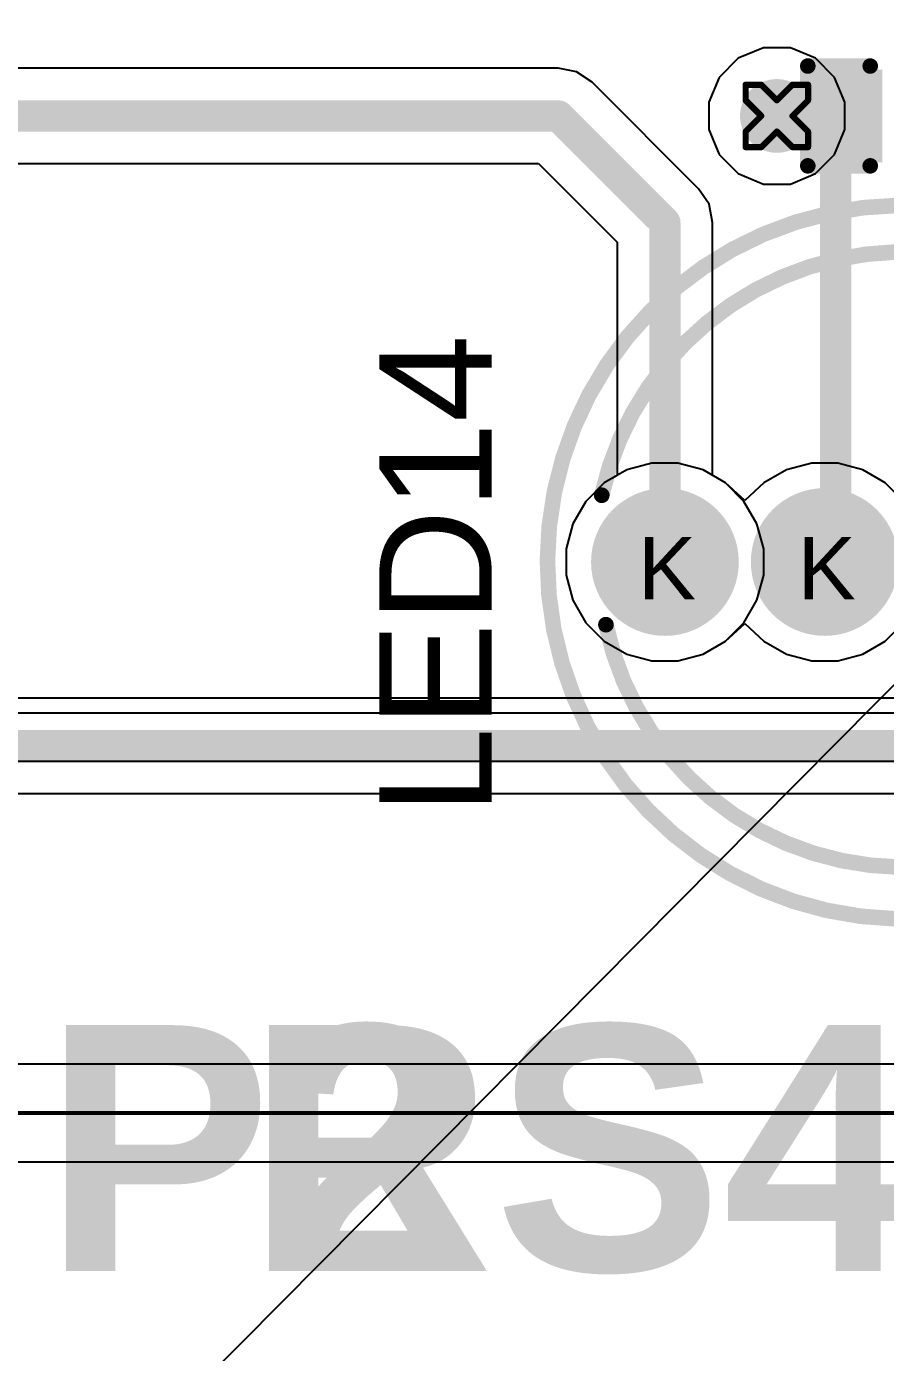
# Model space of a CAD drawing. Header units: inches. Extents: x -11 to 5379, y 0 to 5429.
# Drawn here: x 31.37 to 38.36, y 39.34 to 50.12 of the extents above; entities that cross this region are included whole.
import ezdxf

# ---------------------------------------------------------------- set-up
doc = ezdxf.new("R2010")
doc.units = ezdxf.units.IN
for name, color, linetype in [('Bottom Layer', 5, 'Continuous'), ('Bottom Solder', 6, 'Continuous'), ('Drill Drawing', 1, 'Continuous'), ('GND', 16, 'Continuous'), ('Multi-Layer', 9, 'Continuous'), ('Pad Holes', 156, 'Continuous'), ('PWR', 76, 'Continuous'), ('Top Layer', 1, 'Continuous'), ('Top Overlay', 2, 'Continuous'), ('Top Paste', 8, 'Continuous'), ('Top Solder', 216, 'Continuous'), ('Via Holes', 16, 'Continuous')]:
    doc.layers.add(name, color=color, linetype=linetype)
doc.styles.add('Arial', font='', dxfattribs={"height": 0.2})
doc.styles.add('Arial_Bold', font='', dxfattribs={"height": 0.2})
doc.styles.get('Arial').set_extended_font_data('Arial')
doc.styles.get('Arial_Bold').set_extended_font_data('Arial', bold=True)

# ---------------------------------------------------------------- blocks, each defined once
blk = doc.blocks.new('WS2812D_F5_491')
at = {"layer": 'Bottom Layer'}
h = blk.add_hatch(color=5, dxfattribs=at)
edge = h.paths.add_edge_path()
edge.add_arc((-1.95, 0), 0.55, 0, 360)
h = blk.add_hatch(color=5, dxfattribs=at)
edge = h.paths.add_edge_path()
edge.add_arc((-0.65, 0), 0.55, 0, 360)
h = blk.add_hatch(color=5, dxfattribs=at)
edge = h.paths.add_edge_path()
edge.add_arc((0.65, 0), 0.55, 0, 360)
h = blk.add_hatch(color=5, dxfattribs=at)
edge = h.paths.add_edge_path()
edge.add_arc((1.95, 0), 0.55, 0, 360)
at = {"layer": 'Bottom Solder'}
h = blk.add_hatch(color=6, dxfattribs=at)
edge = h.paths.add_edge_path()
edge.add_arc((-1.95, 0), 0.601, 0, 360)
h = blk.add_hatch(color=6, dxfattribs=at)
edge = h.paths.add_edge_path()
edge.add_arc((-0.65, 0), 0.601, 0, 360)
h = blk.add_hatch(color=6, dxfattribs=at)
edge = h.paths.add_edge_path()
edge.add_arc((0.65, 0), 0.601, 0, 360)
h = blk.add_hatch(color=6, dxfattribs=at)
edge = h.paths.add_edge_path()
edge.add_arc((1.95, 0), 0.601, 0, 360)
at = {"layer": 'GND'}
h = blk.add_hatch(color=16, dxfattribs=at)
edge = h.paths.add_edge_path()
edge.add_arc((-1.95, 0), 0.55, 0, 360)
h = blk.add_hatch(color=16, dxfattribs=at)
edge = h.paths.add_edge_path()
edge.add_arc((-0.65, 0), 0.55, 0, 360)
h = blk.add_hatch(color=16, dxfattribs=at)
edge = h.paths.add_edge_path()
edge.add_arc((0.65, 0), 0.55, 0, 360)
h = blk.add_hatch(color=16, dxfattribs=at)
edge = h.paths.add_edge_path()
edge.add_arc((1.95, 0), 0.55, 0, 360)
at = {"layer": 'Multi-Layer'}
h = blk.add_hatch(color=9, dxfattribs=at)
edge = h.paths.add_edge_path()
edge.add_arc((-1.95, 0), 0.55, 0, 360)
h = blk.add_hatch(color=9, dxfattribs=at)
edge = h.paths.add_edge_path()
edge.add_arc((-0.65, 0), 0.55, 0, 360)
h = blk.add_hatch(color=9, dxfattribs=at)
edge = h.paths.add_edge_path()
edge.add_arc((0.65, 0), 0.55, 0, 360)
h = blk.add_hatch(color=9, dxfattribs=at)
edge = h.paths.add_edge_path()
edge.add_arc((1.95, 0), 0.55, 0, 360)
at = {"layer": 'Pad Holes'}
h = blk.add_hatch(color=7, dxfattribs=at)
edge = h.paths.add_edge_path()
edge.add_arc((-1.95, 0), 0.36, 0, 360)
h = blk.add_hatch(color=7, dxfattribs=at)
edge = h.paths.add_edge_path()
edge.add_arc((-0.65, 0), 0.36, 0, 360)
h = blk.add_hatch(color=7, dxfattribs=at)
edge = h.paths.add_edge_path()
edge.add_arc((0.65, 0), 0.36, 0, 360)
h = blk.add_hatch(color=7, dxfattribs=at)
edge = h.paths.add_edge_path()
edge.add_arc((1.95, 0), 0.36, 0, 360)
at = {"layer": 'PWR'}
h = blk.add_hatch(color=76, dxfattribs=at)
edge = h.paths.add_edge_path()
edge.add_arc((-1.95, 0), 0.55, 0, 360)
h = blk.add_hatch(color=76, dxfattribs=at)
edge = h.paths.add_edge_path()
edge.add_arc((-0.65, 0), 0.55, 0, 360)
h = blk.add_hatch(color=76, dxfattribs=at)
edge = h.paths.add_edge_path()
edge.add_arc((0.65, 0), 0.55, 0, 360)
h = blk.add_hatch(color=76, dxfattribs=at)
edge = h.paths.add_edge_path()
edge.add_arc((1.95, 0), 0.55, 0, 360)
at = {"layer": 'Top Layer'}
h = blk.add_hatch(color=1, dxfattribs=at)
edge = h.paths.add_edge_path()
edge.add_arc((-1.95, 0), 0.55, 0, 360)
h = blk.add_hatch(color=1, dxfattribs=at)
edge = h.paths.add_edge_path()
edge.add_arc((-0.65, 0), 0.55, 0, 360)
h = blk.add_hatch(color=1, dxfattribs=at)
edge = h.paths.add_edge_path()
edge.add_arc((0.65, 0), 0.55, 0, 360)
h = blk.add_hatch(color=1, dxfattribs=at)
edge = h.paths.add_edge_path()
edge.add_arc((1.95, 0), 0.55, 0, 360)
at = {"layer": 'Top Solder'}
h = blk.add_hatch(color=216, dxfattribs=at)
edge = h.paths.add_edge_path()
edge.add_arc((-1.95, 0), 0.601, 0, 360)
h = blk.add_hatch(color=216, dxfattribs=at)
edge = h.paths.add_edge_path()
edge.add_arc((-0.65, 0), 0.601, 0, 360)
h = blk.add_hatch(color=216, dxfattribs=at)
edge = h.paths.add_edge_path()
edge.add_arc((0.65, 0), 0.601, 0, 360)
h = blk.add_hatch(color=216, dxfattribs=at)
edge = h.paths.add_edge_path()
edge.add_arc((1.95, 0), 0.601, 0, 360)
at = {"layer": 'Top Overlay'}
for points in [[(2.5, -1.471, 0.127, 0.127, -3.705201), (2.511, 1.45, 0.127, 0.127, 0)], [(-2.464, 0.543, 0.127, 0.127, -0.780857), (2.43, 0.68, 0.127, 0.127, 0)], [(2.507, 0.472, 0.127, 0.127, 0), (2.511, 1.45, 0.127, 0.127, 0)], [(2.5, -1.471, 0.127, 0.127, 0), (2.504, -0.476, 0.127, 0.127, 0)], [(2.347, -0.811, 0.127, 0.127, -0.760948), (-2.43, -0.51, 0.127, 0.127, 0)]]:
    blk.add_lwpolyline(points, format="xyseb", dxfattribs=at)
for points in [[(2.479, 1.45, 0.0635, 0.0635, 1), (2.543, 1.45, 0.0635, 0.0635, 1)], [(2.479, 1.45, 0.0635, 0.0635, 1), (2.543, 1.45, 0.0635, 0.0635, 1)], [(2.398, 0.68, 0.0635, 0.0635, 1), (2.462, 0.68, 0.0635, 0.0635, 1)], [(-2.496, 0.543, 0.0635, 0.0635, 1), (-2.432, 0.543, 0.0635, 0.0635, 1)], [(2.475, 0.472, 0.0635, 0.0635, 1), (2.539, 0.472, 0.0635, 0.0635, 1)], [(2.472, -0.476, 0.0635, 0.0635, 1), (2.535, -0.476, 0.0635, 0.0635, 1)], [(-2.462, -0.51, 0.0635, 0.0635, 1), (-2.398, -0.51, 0.0635, 0.0635, 1)], [(2.315, -0.811, 0.0635, 0.0635, 1), (2.378, -0.811, 0.0635, 0.0635, 1)], [(2.468, -1.471, 0.0635, 0.0635, 1), (2.532, -1.471, 0.0635, 0.0635, 1)], [(2.468, -1.471, 0.0635, 0.0635, 1), (2.532, -1.471, 0.0635, 0.0635, 1)]]:
    blk.add_lwpolyline(points, format="xyseb", close=True, dxfattribs=at)
blk = doc.blocks.new('C___0402_643')
at = {"layer": 'Top Layer'}
for points in [[(-0.699, -0.318), (-0.699, 0.318), (-0.241, 0.318), (-0.241, -0.318)], [(0.241, -0.318), (0.241, 0.318), (0.699, 0.318), (0.699, -0.318)]]:
    blk.add_hatch(color=1, dxfattribs=at).paths.add_polyline_path(points)
at = {"layer": 'Top Paste'}
for points in [[(-0.699, -0.318), (-0.699, 0.318), (-0.241, 0.318), (-0.241, -0.318)], [(0.241, -0.318), (0.241, 0.318), (0.699, 0.318), (0.699, -0.318)]]:
    blk.add_hatch(color=8, dxfattribs=at).paths.add_polyline_path(points)
at = {"layer": 'Top Solder'}
for points in [[(-0.758, -0.377), (-0.758, 0.377), (-0.181, 0.377), (-0.181, -0.377)], [(0.181, -0.377), (0.181, 0.377), (0.758, 0.377), (0.758, -0.377)]]:
    blk.add_hatch(color=216, dxfattribs=at).paths.add_polyline_path(points)
at = {"layer": 'Top Overlay'}
for points in [[(-0.787, -0.406, 0.127, 0.127, 0), (-0.787, 0.406, 0.127, 0.127, 0)], [(-0.787, 0.406, 0.127, 0.127, 0), (-0.279, 0.406, 0.127, 0.127, 0)], [(0.279, 0.406, 0.127, 0.127, 0), (0.787, 0.406, 0.127, 0.127, 0)], [(0.787, -0.406, 0.127, 0.127, 0), (0.787, 0.406, 0.127, 0.127, 0)], [(-0.787, -0.406, 0.127, 0.127, 0), (-0.279, -0.406, 0.127, 0.127, 0)], [(0.279, -0.406, 0.127, 0.127, 0), (0.787, -0.406, 0.127, 0.127, 0)]]:
    blk.add_lwpolyline(points, format="xyseb", dxfattribs=at)
for points in [[(-0.819, 0.406, 0.0635, 0.0635, 1), (-0.756, 0.406, 0.0635, 0.0635, 1)], [(-0.819, 0.406, 0.0635, 0.0635, 1), (-0.756, 0.406, 0.0635, 0.0635, 1)], [(-0.311, 0.406, 0.0635, 0.0635, 1), (-0.248, 0.406, 0.0635, 0.0635, 1)], [(0.248, 0.406, 0.0635, 0.0635, 1), (0.311, 0.406, 0.0635, 0.0635, 1)], [(0.756, 0.406, 0.0635, 0.0635, 1), (0.819, 0.406, 0.0635, 0.0635, 1)], [(0.756, 0.406, 0.0635, 0.0635, 1), (0.819, 0.406, 0.0635, 0.0635, 1)], [(-0.819, -0.406, 0.0635, 0.0635, 1), (-0.756, -0.406, 0.0635, 0.0635, 1)], [(-0.819, -0.406, 0.0635, 0.0635, 1), (-0.756, -0.406, 0.0635, 0.0635, 1)], [(-0.311, -0.406, 0.0635, 0.0635, 1), (-0.248, -0.406, 0.0635, 0.0635, 1)], [(0.248, -0.406, 0.0635, 0.0635, 1), (0.311, -0.406, 0.0635, 0.0635, 1)], [(0.756, -0.406, 0.0635, 0.0635, 1), (0.819, -0.406, 0.0635, 0.0635, 1)], [(0.756, -0.406, 0.0635, 0.0635, 1), (0.819, -0.406, 0.0635, 0.0635, 1)]]:
    blk.add_lwpolyline(points, format="xyseb", close=True, dxfattribs=at)

msp = doc.modelspace()

# ---------------------------------------------------------------- hatches: boundary and pattern name
at = {"layer": 'Bottom Layer'}
h = msp.add_hatch(color=5, dxfattribs=at)
edge = h.paths.add_edge_path()
edge.add_arc((37.479, 49.396), 0.3, 0, 360)
at = {"layer": 'GND'}
h = msp.add_hatch(color=16, dxfattribs=at)
edge = h.paths.add_edge_path()
edge.add_arc((37.479, 49.396), 0.3, 0, 360)
at = {"layer": 'PWR'}
h = msp.add_hatch(color=76, dxfattribs=at)
edge = h.paths.add_edge_path()
edge.add_arc((37.479, 49.396), 0.3, 0, 360)
at = {"layer": 'Top Layer'}
h = msp.add_hatch(color=1, dxfattribs=at)
edge = h.paths.add_edge_path()
edge.add_arc((37.479, 49.396), 0.3, 0, 360)
at = {"layer": 'Via Holes'}
h = msp.add_hatch(color=7, dxfattribs=at)
edge = h.paths.add_edge_path()
edge.add_arc((37.479, 49.396), 0.15, 0, 360)

# ---------------------------------------------------------------- linework, layer by layer
at = {"layer": 'Bottom Layer'}
for p, q in [((36.257, 46.516), (36.074, 46.41)), ((36.462, 46.571), (36.257, 46.516)), ((36.674, 46.571), (36.462, 46.571)), ((36.878, 46.516), (36.674, 46.571)), ((37.061, 46.41), (36.878, 46.516)), ((36.074, 46.41), (35.924, 46.26)), ((37.211, 46.26), (37.061, 46.41)), ((35.924, 46.26), (35.819, 46.077)), ((37.317, 46.077), (37.211, 46.26)), ((35.819, 46.077), (35.764, 45.873)), ((37.372, 45.873), (37.317, 46.077)), ((35.764, 45.873), (35.764, 45.661)), ((37.372, 45.661), (37.372, 45.873)), ((35.764, 45.661), (35.819, 45.456)), ((37.317, 45.456), (37.372, 45.661)), ((35.819, 45.456), (35.924, 45.273)), ((37.211, 45.273), (37.317, 45.456)), ((35.924, 45.273), (36.074, 45.123)), ((37.061, 45.123), (37.211, 45.273)), ((36.074, 45.123), (36.257, 45.017)), ((36.878, 45.017), (37.061, 45.123)), ((36.257, 45.017), (36.462, 44.963)), ((36.674, 44.963), (36.878, 45.017)), ((36.462, 44.963), (36.674, 44.963))]:
    msp.add_line(p, q, dxfattribs=at)
at = {"layer": 'Bottom Solder'}
msp.add_line((6.245, 12.319), (5379.208, 5429.208), dxfattribs=at)
at = {"layer": 'Drill Drawing'}
for points in [[(37.225, 49.523, 0.0508, 0.0508, 0), (37.225, 49.65, 0.0508, 0.0508, 0)], [(37.225, 49.65, 0.0508, 0.0508, 0), (37.352, 49.65, 0.0508, 0.0508, 0)], [(37.352, 49.65, 0.0508, 0.0508, 0), (37.479, 49.523, 0.0508, 0.0508, 0)], [(37.479, 49.523, 0.0508, 0.0508, 0), (37.606, 49.65, 0.0508, 0.0508, 0)], [(37.606, 49.65, 0.0508, 0.0508, 0), (37.733, 49.65, 0.0508, 0.0508, 0)], [(37.733, 49.523, 0.0508, 0.0508, 0), (37.733, 49.65, 0.0508, 0.0508, 0)], [(37.225, 49.523, 0.0508, 0.0508, 0), (37.352, 49.396, 0.0508, 0.0508, 0)], [(37.606, 49.396, 0.0508, 0.0508, 0), (37.733, 49.523, 0.0508, 0.0508, 0)], [(37.225, 49.269, 0.0508, 0.0508, 0), (37.352, 49.396, 0.0508, 0.0508, 0)], [(37.606, 49.396, 0.0508, 0.0508, 0), (37.733, 49.269, 0.0508, 0.0508, 0)], [(37.225, 49.142, 0.0508, 0.0508, 0), (37.225, 49.269, 0.0508, 0.0508, 0)], [(37.352, 49.142, 0.0508, 0.0508, 0), (37.479, 49.269, 0.0508, 0.0508, 0)], [(37.479, 49.269, 0.0508, 0.0508, 0), (37.606, 49.142, 0.0508, 0.0508, 0)], [(37.733, 49.142, 0.0508, 0.0508, 0), (37.733, 49.269, 0.0508, 0.0508, 0)], [(37.225, 49.142, 0.0508, 0.0508, 0), (37.352, 49.142, 0.0508, 0.0508, 0)], [(37.606, 49.142, 0.0508, 0.0508, 0), (37.733, 49.142, 0.0508, 0.0508, 0)]]:
    msp.add_lwpolyline(points, format="xyseb", dxfattribs=at)
for points in [[(37.212, 49.65, 0.0254, 0.0254, 1), (37.237, 49.65, 0.0254, 0.0254, 1)], [(37.212, 49.65, 0.0254, 0.0254, 1), (37.237, 49.65, 0.0254, 0.0254, 1)], [(37.339, 49.65, 0.0254, 0.0254, 1), (37.364, 49.65, 0.0254, 0.0254, 1)], [(37.339, 49.65, 0.0254, 0.0254, 1), (37.364, 49.65, 0.0254, 0.0254, 1)], [(37.593, 49.65, 0.0254, 0.0254, 1), (37.618, 49.65, 0.0254, 0.0254, 1)], [(37.593, 49.65, 0.0254, 0.0254, 1), (37.618, 49.65, 0.0254, 0.0254, 1)], [(37.72, 49.65, 0.0254, 0.0254, 1), (37.745, 49.65, 0.0254, 0.0254, 1)], [(37.72, 49.65, 0.0254, 0.0254, 1), (37.745, 49.65, 0.0254, 0.0254, 1)], [(37.212, 49.523, 0.0254, 0.0254, 1), (37.237, 49.523, 0.0254, 0.0254, 1)], [(37.212, 49.523, 0.0254, 0.0254, 1), (37.237, 49.523, 0.0254, 0.0254, 1)], [(37.466, 49.523, 0.0254, 0.0254, 1), (37.491, 49.523, 0.0254, 0.0254, 1)], [(37.466, 49.523, 0.0254, 0.0254, 1), (37.491, 49.523, 0.0254, 0.0254, 1)], [(37.72, 49.523, 0.0254, 0.0254, 1), (37.745, 49.523, 0.0254, 0.0254, 1)], [(37.72, 49.523, 0.0254, 0.0254, 1), (37.745, 49.523, 0.0254, 0.0254, 1)], [(37.339, 49.396, 0.0254, 0.0254, 1), (37.364, 49.396, 0.0254, 0.0254, 1)], [(37.339, 49.396, 0.0254, 0.0254, 1), (37.364, 49.396, 0.0254, 0.0254, 1)], [(37.593, 49.396, 0.0254, 0.0254, 1), (37.618, 49.396, 0.0254, 0.0254, 1)], [(37.593, 49.396, 0.0254, 0.0254, 1), (37.618, 49.396, 0.0254, 0.0254, 1)], [(37.212, 49.269, 0.0254, 0.0254, 1), (37.237, 49.269, 0.0254, 0.0254, 1)], [(37.212, 49.269, 0.0254, 0.0254, 1), (37.237, 49.269, 0.0254, 0.0254, 1)], [(37.466, 49.269, 0.0254, 0.0254, 1), (37.491, 49.269, 0.0254, 0.0254, 1)], [(37.466, 49.269, 0.0254, 0.0254, 1), (37.491, 49.269, 0.0254, 0.0254, 1)], [(37.72, 49.269, 0.0254, 0.0254, 1), (37.745, 49.269, 0.0254, 0.0254, 1)], [(37.72, 49.269, 0.0254, 0.0254, 1), (37.745, 49.269, 0.0254, 0.0254, 1)], [(37.212, 49.142, 0.0254, 0.0254, 1), (37.237, 49.142, 0.0254, 0.0254, 1)], [(37.212, 49.142, 0.0254, 0.0254, 1), (37.237, 49.142, 0.0254, 0.0254, 1)], [(37.339, 49.142, 0.0254, 0.0254, 1), (37.364, 49.142, 0.0254, 0.0254, 1)], [(37.339, 49.142, 0.0254, 0.0254, 1), (37.364, 49.142, 0.0254, 0.0254, 1)], [(37.593, 49.142, 0.0254, 0.0254, 1), (37.618, 49.142, 0.0254, 0.0254, 1)], [(37.593, 49.142, 0.0254, 0.0254, 1), (37.618, 49.142, 0.0254, 0.0254, 1)], [(37.72, 49.142, 0.0254, 0.0254, 1), (37.745, 49.142, 0.0254, 0.0254, 1)], [(37.72, 49.142, 0.0254, 0.0254, 1), (37.745, 49.142, 0.0254, 0.0254, 1)]]:
    msp.add_lwpolyline(points, format="xyseb", close=True, dxfattribs=at)
at = {"layer": 'GND'}
for p, q in [((36.257, 46.516), (36.074, 46.41)), ((36.462, 46.571), (36.257, 46.516)), ((36.674, 46.571), (36.462, 46.571)), ((36.878, 46.516), (36.674, 46.571)), ((37.061, 46.41), (36.878, 46.516)), ((36.074, 46.41), (35.924, 46.26)), ((37.211, 46.26), (37.061, 46.41)), ((35.924, 46.26), (35.819, 46.077)), ((37.317, 46.077), (37.211, 46.26)), ((35.819, 46.077), (35.764, 45.873)), ((37.372, 45.873), (37.317, 46.077)), ((35.764, 45.873), (35.764, 45.661)), ((37.372, 45.661), (37.372, 45.873)), ((35.764, 45.661), (35.819, 45.456)), ((37.317, 45.456), (37.372, 45.661)), ((35.819, 45.456), (35.924, 45.273)), ((37.211, 45.273), (37.317, 45.456)), ((35.924, 45.273), (36.074, 45.123)), ((37.061, 45.123), (37.211, 45.273)), ((36.074, 45.123), (36.257, 45.017)), ((36.878, 45.017), (37.061, 45.123)), ((36.257, 45.017), (36.462, 44.963)), ((36.674, 44.963), (36.878, 45.017)), ((36.462, 44.963), (36.674, 44.963)), ((75.031, 44.536), (10.737, 44.536)), ((0.388, 44.147), (76.414, 44.147)), ((96.799, 41.275), (0.388, 41.275)), ((10.737, 40.887), (87.726, 40.887))]:
    msp.add_line(p, q, dxfattribs=at)
at = {"layer": 'PWR'}
for p, q in [((37.369, 49.95), (37.165, 49.866)), ((37.589, 49.95), (37.369, 49.95)), ((37.793, 49.866), (37.589, 49.95)), ((37.165, 49.866), (37.009, 49.71)), ((37.948, 49.71), (37.793, 49.866)), ((37.009, 49.71), (36.925, 49.507)), ((38.033, 49.507), (37.948, 49.71)), ((36.925, 49.507), (36.925, 49.286)), ((38.033, 49.286), (38.033, 49.507)), ((36.925, 49.286), (37.009, 49.083)), ((37.948, 49.083), (38.033, 49.286)), ((37.009, 49.083), (37.165, 48.927)), ((37.793, 48.927), (37.948, 49.083)), ((37.165, 48.927), (37.369, 48.842)), ((37.589, 48.842), (37.793, 48.927)), ((37.369, 48.842), (37.589, 48.842)), ((36.257, 46.516), (36.074, 46.41)), ((36.462, 46.571), (36.257, 46.516)), ((36.674, 46.571), (36.462, 46.571)), ((36.878, 46.516), (36.674, 46.571)), ((37.061, 46.41), (36.878, 46.516)), ((37.557, 46.516), (37.374, 46.41)), ((37.762, 46.571), (37.557, 46.516)), ((37.974, 46.571), (37.762, 46.571)), ((38.178, 46.516), (37.974, 46.571)), ((38.361, 46.41), (38.178, 46.516)), ((36.074, 46.41), (35.924, 46.26)), ((37.218, 46.266), (37.061, 46.41)), ((37.374, 46.41), (37.218, 46.266)), ((38.511, 46.26), (38.361, 46.41)), ((35.924, 46.26), (35.819, 46.077)), ((35.819, 46.077), (35.764, 45.873)), ((35.764, 45.873), (35.764, 45.661)), ((35.764, 45.661), (35.819, 45.456)), ((35.819, 45.456), (35.924, 45.273)), ((35.924, 45.273), (36.074, 45.123)), ((37.061, 45.123), (37.218, 45.267)), ((37.218, 45.267), (37.374, 45.123)), ((38.361, 45.123), (38.511, 45.273)), ((36.074, 45.123), (36.257, 45.017)), ((36.878, 45.017), (37.061, 45.123)), ((37.374, 45.123), (37.557, 45.017)), ((38.178, 45.017), (38.361, 45.123)), ((36.257, 45.017), (36.462, 44.963)), ((36.674, 44.963), (36.878, 45.017)), ((37.557, 45.017), (37.762, 44.963)), ((37.974, 44.963), (38.178, 45.017)), ((36.462, 44.963), (36.674, 44.963)), ((37.762, 44.963), (37.974, 44.963)), ((50.749, 41.681), (13.564, 41.681)), ((13.564, 41.293), (50.749, 41.293))]:
    msp.add_line(p, q, dxfattribs=at)
at = {"layer": 'Top Layer'}
for p, q in [((35.7, 49.785), (30.92, 49.785)), ((35.849, 49.755), (35.7, 49.785)), ((35.975, 49.671), (35.849, 49.755)), ((36.842, 48.804), (35.975, 49.671)), ((30.92, 49.008), (35.539, 49.008)), ((35.539, 49.008), (36.179, 48.368)), ((36.927, 48.678), (36.842, 48.804)), ((36.956, 48.529), (36.927, 48.678)), ((36.956, 46.471), (36.956, 48.529)), ((36.179, 48.368), (36.179, 46.471)), ((36.074, 46.41), (35.924, 46.26)), ((36.179, 46.471), (36.074, 46.41)), ((37.061, 46.41), (36.956, 46.471)), ((37.211, 46.26), (37.061, 46.41)), ((35.924, 46.26), (35.819, 46.077)), ((37.317, 46.077), (37.211, 46.26)), ((35.819, 46.077), (35.764, 45.873)), ((37.372, 45.873), (37.317, 46.077)), ((35.764, 45.873), (35.764, 45.661)), ((37.372, 45.661), (37.372, 45.873)), ((35.764, 45.661), (35.819, 45.456)), ((37.317, 45.456), (37.372, 45.661)), ((35.819, 45.456), (35.924, 45.273)), ((37.211, 45.273), (37.317, 45.456)), ((35.924, 45.273), (36.074, 45.123)), ((37.061, 45.123), (37.211, 45.273)), ((36.074, 45.123), (36.257, 45.017)), ((36.878, 45.017), (37.061, 45.123)), ((36.257, 45.017), (36.462, 44.963)), ((36.674, 44.963), (36.878, 45.017)), ((36.462, 44.963), (36.674, 44.963)), ((41.41, 44.66), (9.675, 44.66)), ((9.514, 43.883), (41.571, 43.883))]:
    msp.add_line(p, q, dxfattribs=at)
for points in [[(30.437, 49.396, 0.254, 0.254, 0), (35.7, 49.396, 0.254, 0.254, 0)], [(35.7, 49.396, 0.254, 0.254, 0), (36.568, 48.529, 0.254, 0.254, 0)], [(37.479, 49.396, 0.254, 0.254, 0), (38.048, 49.396, 0.254, 0.254, 0)], [(37.958, 49.306, 0.254, 0.254, 0), (38.048, 49.396, 0.254, 0.254, 0)], [(37.958, 45.857, 0.254, 0.254, 0), (37.958, 49.306, 0.254, 0.254, 0)], [(36.568, 45.767, 0.254, 0.254, 0), (36.568, 48.529, 0.254, 0.254, 0)], [(37.868, 45.767, 0.254, 0.254, 0), (37.958, 45.857, 0.254, 0.254, 0)], [(9.514, 44.272, 0.254, 0.254, 0), (41.571, 44.272, 0.254, 0.254, 0)]]:
    msp.add_lwpolyline(points, format="xyseb", dxfattribs=at)
for points in [[(35.637, 49.396, 0.127, 0.127, 1), (35.764, 49.396, 0.127, 0.127, 1)], [(35.637, 49.396, 0.127, 0.127, 1), (35.764, 49.396, 0.127, 0.127, 1)], [(37.415, 49.396, 0.127, 0.127, 1), (37.542, 49.396, 0.127, 0.127, 1)], [(37.984, 49.396, 0.127, 0.127, 1), (38.111, 49.396, 0.127, 0.127, 1)], [(37.984, 49.396, 0.127, 0.127, 1), (38.111, 49.396, 0.127, 0.127, 1)], [(37.894, 49.306, 0.127, 0.127, 1), (38.021, 49.306, 0.127, 0.127, 1)], [(37.894, 49.306, 0.127, 0.127, 1), (38.021, 49.306, 0.127, 0.127, 1)], [(36.504, 48.529, 0.127, 0.127, 1), (36.631, 48.529, 0.127, 0.127, 1)], [(36.504, 48.529, 0.127, 0.127, 1), (36.631, 48.529, 0.127, 0.127, 1)], [(37.894, 45.857, 0.127, 0.127, 1), (38.021, 45.857, 0.127, 0.127, 1)], [(37.894, 45.857, 0.127, 0.127, 1), (38.021, 45.857, 0.127, 0.127, 1)], [(36.504, 45.767, 0.127, 0.127, 1), (36.631, 45.767, 0.127, 0.127, 1)], [(37.804, 45.767, 0.127, 0.127, 1), (37.931, 45.767, 0.127, 0.127, 1)]]:
    msp.add_lwpolyline(points, format="xyseb", close=True, dxfattribs=at)
at = {"layer": 'Top Solder'}
msp.add_line((6.245, 12.319), (5379.208, 5429.208), dxfattribs=at)

# ---------------------------------------------------------------- block references
for name, p in [('C___0402_643', (38.518, 49.396)), ('WS2812D_F5_491', (38.518, 45.767))]:
    msp.add_blockref(name, p)

# ---------------------------------------------------------------- texts
at = {"layer": 'Drill Drawing', "style": 'Arial'}
for p in [(36.348, 45.462), (37.648, 45.462)]:
    msp.add_text('K', height=0.508, dxfattribs=at).set_placement(p)
at = {"layer": 'Top Overlay', "style": 'Arial'}
msp.add_text('LED14', height=0.9144, rotation=90, dxfattribs=at).set_placement((35.158, 43.71))
at = {"layer": 'Top Overlay', "style": 'Arial_Bold'}
for s, p in [('RS232 P2', (22.189, 39.999)), ('RS485 P1', (33.159, 39.999))]:
    msp.add_text(s, height=2, dxfattribs=at).set_placement(p)

doc.saveas('drawing.dxf')
